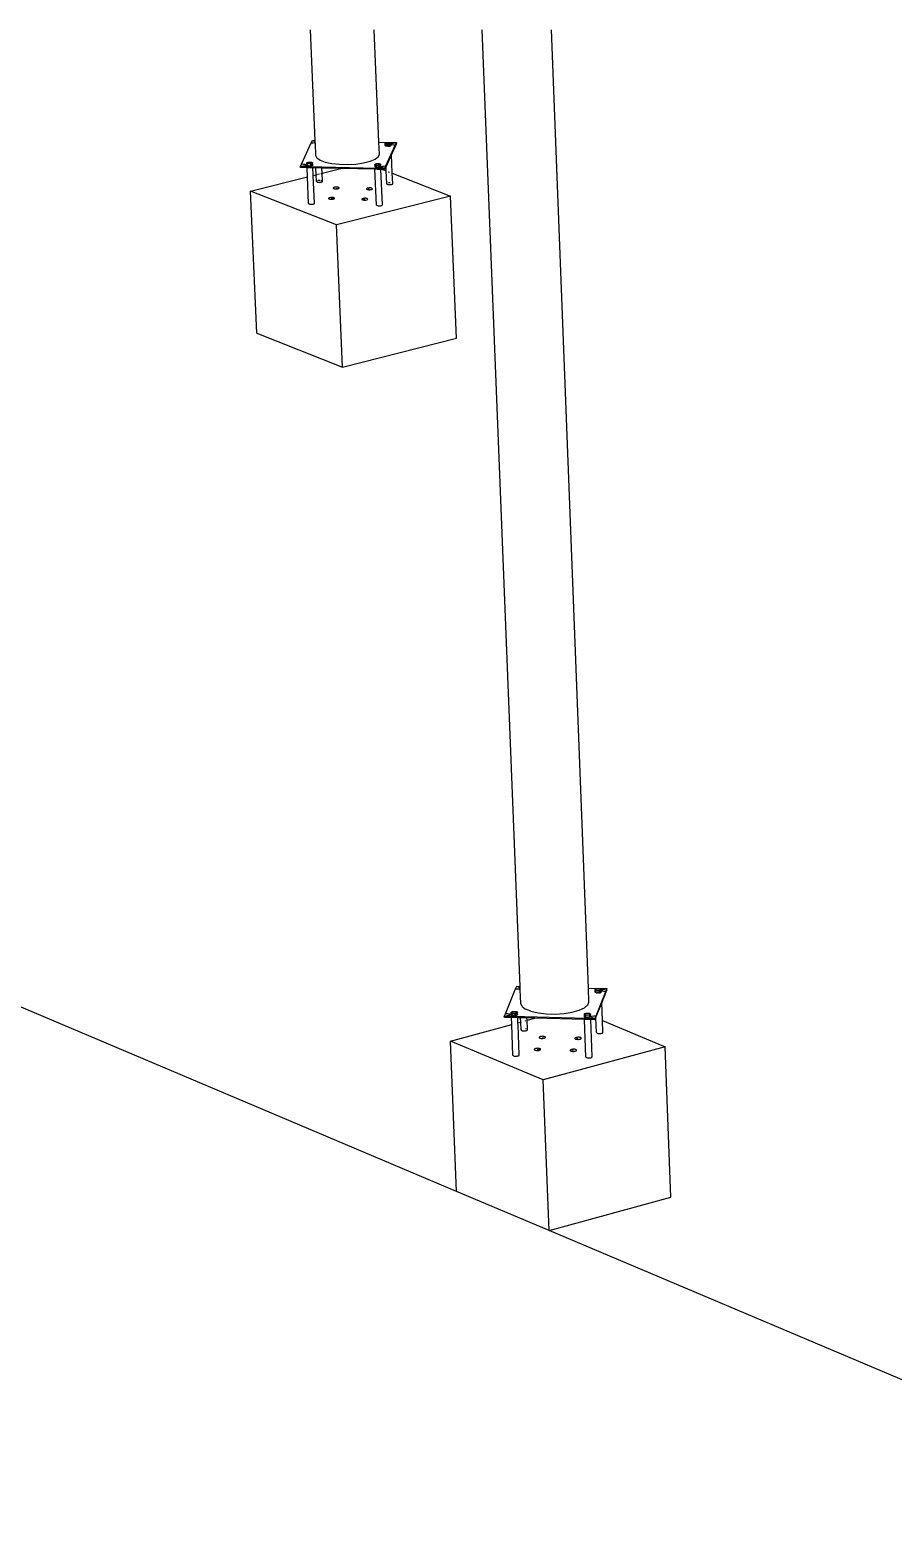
# Model space of a CAD drawing. Header units: inches. Extents: x -1925 to 2772, y -1726 to 1726.
# Drawn here: x -468.1 to -313, y 1457.6 to 1726 of the extents above; entities that cross this region are included whole.
import ezdxf

# ---------------------------------------------------------------- set-up
doc = ezdxf.new("R2010")
doc.units = ezdxf.units.IN
doc.header["$MEASUREMENT"] = 0

msp = doc.modelspace()

# ---------------------------------------------------------------- linework, layer by layer
for p, q in [((-416.82, 1706.12), (-417.67, 1726.03)), ((-405.37, 1705.85), (-406.22, 1726.03)), ((-380, 1554.09), (-386.85, 1726.03)), ((-367.71, 1553.76), (-374.35, 1726.03)), ((-419.3, 1701.87), (-417.53, 1705.72)), ((-417.53, 1705.72), (-417.34, 1706.14)), ((-417.53, 1705.72), (-417.17, 1705.73)), ((-417.34, 1706.14), (-416.82, 1706.12)), ((-417.34, 1706.14), (-416.85, 1705.95)), ((-417.17, 1705.73), (-416.87, 1705.76)), ((-416.85, 1705.74), (-416.89, 1705.7)), ((-416.87, 1705.71), (-416.89, 1705.69)), ((-416.89, 1705.69), (-416.89, 1705.65)), ((-416.89, 1705.65), (-416.85, 1705.61)), ((-416.88, 1706.05), (-416.85, 1706.09)), ((-416.88, 1706.01), (-416.88, 1706.05)), ((-416.85, 1705.97), (-416.88, 1706.01)), ((-416.87, 1705.76), (-416.88, 1706.01)), ((-416.87, 1705.76), (-416.84, 1705.76)), ((-416.87, 1705.71), (-416.87, 1705.76)), ((-416.87, 1705.7), (-416.84, 1705.73)), ((-416.85, 1705.73), (-416.87, 1705.71)), ((-416.87, 1705.65), (-416.87, 1705.71)), ((-416.87, 1705.65), (-416.87, 1705.7)), ((-416.83, 1705.61), (-416.87, 1705.65)), ((-416.85, 1706.09), (-416.82, 1706.11)), ((-416.81, 1705.95), (-416.85, 1705.97)), ((-416.84, 1705.74), (-416.85, 1705.73)), ((-416.84, 1705.74), (-416.85, 1705.74)), ((-416.85, 1705.61), (-416.79, 1705.57)), ((-416.83, 1705.61), (-416.79, 1705.59)), ((-416.82, 1706.11), (-416.82, 1706.12)), ((-416.81, 1705.95), (-416.82, 1706.11)), ((-416.79, 1705.59), (-416.81, 1705.95)), ((-416.79, 1705.57), (-416.79, 1705.59)), ((-416.7, 1703.47), (-416.79, 1705.57)), ((-405.37, 1705.85), (-403.58, 1705.8)), ((-405.28, 1703.69), (-405.37, 1705.85)), ((-404.25, 1705.63), (-404.21, 1705.68)), ((-404.25, 1705.59), (-404.25, 1705.63)), ((-404.21, 1705.55), (-404.25, 1705.59)), ((-404.23, 1705.3), (-404.25, 1705.59)), ((-404.23, 1705.3), (-404.25, 1705.28)), ((-404.21, 1705.32), (-404.23, 1705.3)), ((-404.23, 1705.28), (-404.2, 1705.31)), ((-404.23, 1705.24), (-404.23, 1705.3)), ((-404.23, 1705.24), (-404.23, 1705.28)), ((-404.2, 1705.2), (-404.23, 1705.24)), ((-404.21, 1705.68), (-404.14, 1705.71)), ((-404.15, 1705.52), (-404.21, 1705.55)), ((-404.2, 1705.33), (-404.21, 1705.32)), ((-404.2, 1705.2), (-404.13, 1705.16)), ((-402.43, 1705.36), (-404.17, 1701.5)), ((-404.05, 1705.49), (-404.15, 1705.52)), ((-404.14, 1705.71), (-404.05, 1705.74)), ((-404.04, 1705.39), (-404.14, 1705.36)), ((-404.14, 1705.35), (-404.13, 1705.36)), ((-404.13, 1705.36), (-404.03, 1705.39)), ((-404.04, 1705.14), (-404.13, 1705.16)), ((-404.05, 1705.74), (-403.93, 1705.77)), ((-403.94, 1705.47), (-404.05, 1705.49)), ((-403.92, 1705.41), (-404.04, 1705.39)), ((-403.92, 1705.12), (-404.04, 1705.14)), ((-404.03, 1705.39), (-403.91, 1705.41)), ((-403.81, 1705.46), (-403.94, 1705.47)), ((-403.93, 1705.77), (-403.8, 1705.78)), ((-403.79, 1705.43), (-403.92, 1705.41)), ((-403.79, 1705.11), (-403.92, 1705.12)), ((-403.91, 1705.41), (-403.78, 1705.42)), ((-403.67, 1705.47), (-403.81, 1705.46)), ((-403.8, 1705.78), (-403.66, 1705.78)), ((-403.65, 1705.43), (-403.79, 1705.43)), ((-403.66, 1705.11), (-403.79, 1705.11)), ((-403.79, 1705.1), (-403.66, 1705.1)), ((-403.78, 1705.42), (-403.65, 1705.42)), ((-403.42, 1705.34), (-403.72, 1705.27)), ((-403.54, 1705.48), (-403.67, 1705.47)), ((-403.66, 1705.78), (-403.58, 1705.77)), ((-403.66, 1705.1), (-403.52, 1705.12)), ((-403.53, 1705.12), (-403.66, 1705.11)), ((-403.65, 1705.43), (-403.42, 1705.49)), ((-403.51, 1705.42), (-403.65, 1705.43)), ((-403.65, 1705.42), (-403.52, 1705.42)), ((-403.58, 1705.8), (-403.58, 1705.77)), ((-403.58, 1705.8), (-402.24, 1705.77)), ((-403.58, 1705.77), (-403.53, 1705.77)), ((-403.42, 1705.5), (-403.54, 1705.48)), ((-403.53, 1705.77), (-403.42, 1705.75)), ((-403.41, 1705.15), (-403.53, 1705.12)), ((-403.52, 1705.42), (-403.42, 1705.4)), ((-403.52, 1705.12), (-403.4, 1705.14)), ((-403.42, 1705.41), (-403.51, 1705.42)), ((-403.42, 1705.75), (-403.32, 1705.73)), ((-403.33, 1705.53), (-403.42, 1705.5)), ((-403.41, 1705.15), (-403.31, 1705.18)), ((-403.4, 1705.14), (-403.3, 1705.17)), ((-403.33, 1705.51), (-402.26, 1705.78)), ((-403.26, 1705.57), (-403.33, 1705.53)), ((-403.33, 1705.51), (-403.32, 1705.5)), ((-403.32, 1705.73), (-403.26, 1705.69)), ((-403.32, 1705.5), (-403.22, 1705.47)), ((-403.29, 1705.37), (-403.32, 1705.38)), ((-403.32, 1705.37), (-403.31, 1705.37)), ((-403.31, 1705.37), (-403.32, 1705.37)), ((-403.31, 1705.37), (-403.24, 1705.33)), ((-403.29, 1705.37), (-403.31, 1705.37)), ((-403.25, 1705.21), (-403.31, 1705.18)), ((-403.3, 1705.17), (-403.23, 1705.21)), ((-403.23, 1705.34), (-403.29, 1705.37)), ((-403.26, 1705.69), (-403.22, 1705.65)), ((-403.22, 1705.61), (-403.26, 1705.57)), ((-403.21, 1705.25), (-403.25, 1705.21)), ((-403.24, 1705.33), (-403.21, 1705.3)), ((-403.21, 1705.32), (-403.23, 1705.34)), ((-403.23, 1705.21), (-403.19, 1705.25)), ((-403.22, 1705.65), (-403.22, 1705.61)), ((-403.22, 1705.47), (-403.22, 1705.65)), ((-403.22, 1705.47), (-403.07, 1705.43)), ((-403.21, 1705.32), (-403.22, 1705.47)), ((-403.19, 1705.3), (-403.21, 1705.32)), ((-403.21, 1705.3), (-403.21, 1705.32)), ((-403.21, 1705.3), (-403.21, 1705.25)), ((-403.19, 1705.25), (-403.19, 1705.3)), ((-402.42, 1705.18), (-403.12, 1703.64)), ((-403.07, 1705.43), (-402.77, 1705.38)), ((-402.77, 1705.38), (-402.43, 1705.36)), ((-402.32, 1705.6), (-402.43, 1705.36)), ((-402.42, 1705.18), (-402.43, 1705.36)), ((-402.24, 1705.6), (-402.42, 1705.18)), ((-402.24, 1705.77), (-402.32, 1705.6)), ((-402.32, 1705.6), (-402.24, 1705.6)), ((-402.24, 1705.6), (-402.24, 1705.77)), ((-419.49, 1701.45), (-419.3, 1701.87)), ((-418.96, 1701.85), (-419.3, 1701.87)), ((-418.66, 1701.8), (-418.96, 1701.85)), ((-418.41, 1701.72), (-418.66, 1701.8)), ((-418.31, 1702.12), (-418.28, 1702.16)), ((-418.31, 1702.08), (-418.31, 1702.12)), ((-418.28, 1702.04), (-418.31, 1702.08)), ((-418.3, 1701.78), (-418.31, 1702.08)), ((-418.28, 1701.81), (-418.31, 1701.76)), ((-418.28, 1701.8), (-418.3, 1701.78)), ((-418.3, 1701.76), (-418.27, 1701.79)), ((-418.28, 1702.16), (-418.21, 1702.2)), ((-418.21, 1702.01), (-418.28, 1702.04)), ((-418.27, 1701.81), (-418.28, 1701.8)), ((-418.27, 1701.81), (-418.28, 1701.81)), ((-418.21, 1702.2), (-418.11, 1702.23)), ((-418.12, 1701.98), (-418.21, 1702.01)), ((-418, 1701.96), (-418.12, 1701.98)), ((-418.11, 1702.23), (-417.99, 1702.25)), ((-417.87, 1701.95), (-418, 1701.96)), ((-417.99, 1702.25), (-417.86, 1702.26)), ((-417.74, 1701.95), (-417.87, 1701.95)), ((-417.86, 1702.26), (-417.73, 1702.27)), ((-417.61, 1701.97), (-417.74, 1701.95)), ((-417.71, 1701.92), (-417.74, 1701.92)), ((-417.74, 1701.86), (-417.71, 1701.91)), ((-417.71, 1701.91), (-417.74, 1701.91)), ((-417.73, 1702.27), (-417.6, 1702.26)), ((-417.48, 1701.83), (-417.73, 1701.77)), ((-417.58, 1701.91), (-417.71, 1701.92)), ((-417.71, 1701.91), (-417.58, 1701.9)), ((-417.49, 1701.99), (-417.61, 1701.97)), ((-417.6, 1702.26), (-417.48, 1702.24)), ((-417.49, 1701.89), (-417.58, 1701.91)), ((-417.58, 1701.9), (-417.49, 1701.89)), ((-417.39, 1702.02), (-417.49, 1701.99)), ((-417.48, 1702.24), (-417.39, 1702.21)), ((-417.39, 1702.21), (-417.32, 1702.18)), ((-417.33, 1702.06), (-417.39, 1702.02)), ((-417.36, 1701.86), (-417.39, 1701.87)), ((-417.39, 1701.86), (-417.37, 1701.86)), ((-417.37, 1701.86), (-417.39, 1701.85)), ((-417.37, 1701.86), (-417.31, 1701.82)), ((-417.37, 1701.86), (-417.37, 1701.86)), ((-417.36, 1701.86), (-417.37, 1701.86)), ((-417.29, 1701.82), (-417.36, 1701.86)), ((-417.29, 1702.1), (-417.33, 1702.06)), ((-417.32, 1702.18), (-417.29, 1702.14)), ((-417.31, 1701.82), (-417.27, 1701.78)), ((-417.27, 1701.78), (-417.29, 1702.14)), ((-417.29, 1702.14), (-417.29, 1702.1)), ((-417.26, 1701.78), (-417.29, 1701.82)), ((-416.51, 1703.02), (-416.7, 1703.47)), ((-416.51, 1703.02), (-415.93, 1702.6)), ((-415.93, 1702.6), (-415.02, 1702.26)), ((-415.02, 1702.26), (-413.84, 1702)), ((-413.84, 1702), (-412.46, 1701.86)), ((-412.46, 1701.86), (-410.98, 1701.82)), ((-410.98, 1701.82), (-409.5, 1701.91)), ((-409.5, 1701.91), (-408.12, 1702.12)), ((-408.12, 1702.12), (-406.94, 1702.42)), ((-406.94, 1702.42), (-406.04, 1702.8)), ((-406.1, 1701.84), (-406.06, 1701.89)), ((-406.1, 1701.8), (-406.1, 1701.84)), ((-406.07, 1701.76), (-406.1, 1701.8)), ((-406.08, 1701.45), (-406.1, 1701.8)), ((-406.06, 1701.89), (-405.99, 1701.92)), ((-406.04, 1702.8), (-405.47, 1703.24)), ((-405.99, 1701.92), (-405.9, 1701.95)), ((-405.9, 1701.95), (-405.78, 1701.98)), ((-405.78, 1701.98), (-405.65, 1701.99)), ((-405.65, 1701.99), (-405.52, 1701.99)), ((-405.52, 1701.99), (-405.39, 1701.98)), ((-405.47, 1703.24), (-405.28, 1703.69)), ((-405.39, 1701.98), (-405.27, 1701.96)), ((-405.27, 1701.96), (-405.18, 1701.94)), ((-405.18, 1701.94), (-405.11, 1701.9)), ((-405.11, 1701.9), (-405.07, 1701.86)), ((-405.08, 1701.82), (-405.11, 1701.78)), ((-405.07, 1701.86), (-405.08, 1701.82)), ((-405.06, 1701.52), (-405.07, 1701.86)), ((-403.12, 1703.64), (-404.09, 1701.49)), ((-402.98, 1700.24), (-403.12, 1703.64)), ((-428.45, 1697.04), (-418.23, 1699.6)), ((-419.49, 1701.45), (-418.42, 1701.72)), ((-418.15, 1701.42), (-419.49, 1701.45)), ((-419.48, 1701.28), (-419.49, 1701.45)), ((-418.3, 1701.25), (-419.48, 1701.28)), ((-418.24, 1701.63), (-418.41, 1701.72)), ((-418.3, 1701.78), (-418.32, 1701.76)), ((-418.32, 1701.76), (-418.32, 1701.72)), ((-418.32, 1701.72), (-418.28, 1701.68)), ((-418.3, 1701.72), (-418.3, 1701.78)), ((-418.3, 1701.72), (-418.3, 1701.76)), ((-418.26, 1701.68), (-418.3, 1701.72)), ((-418.15, 1701.25), (-418.3, 1701.25)), ((-418.23, 1699.6), (-418.3, 1701.25)), ((-418.28, 1701.68), (-418.22, 1701.64)), ((-418.26, 1701.68), (-418.2, 1701.65)), ((-418.15, 1701.53), (-418.24, 1701.63)), ((-418.02, 1694.81), (-418.23, 1699.6)), ((-418.22, 1701.64), (-418.12, 1701.61)), ((-418.2, 1701.65), (-418.1, 1701.62)), ((-418.15, 1701.42), (-418.15, 1701.53)), ((-418.15, 1701.25), (-418.15, 1701.42)), ((-405.7, 1701.12), (-418.15, 1701.42)), ((-417.24, 1701.23), (-418.15, 1701.25)), ((-418.12, 1701.61), (-418, 1701.59)), ((-418.1, 1701.62), (-417.99, 1701.6)), ((-418, 1701.59), (-417.86, 1701.58)), ((-417.99, 1701.6), (-417.86, 1701.59)), ((-417.86, 1701.59), (-417.72, 1701.6)), ((-417.86, 1701.59), (-417.72, 1701.59)), ((-417.86, 1701.58), (-417.72, 1701.58)), ((-417.48, 1701.74), (-417.73, 1701.74)), ((-417.59, 1701.61), (-417.72, 1701.6)), ((-417.72, 1701.58), (-417.59, 1701.6)), ((-417.72, 1701.59), (-417.59, 1701.6)), ((-417.48, 1701.63), (-417.59, 1701.61)), ((-417.59, 1701.6), (-417.46, 1701.63)), ((-417.59, 1701.6), (-417.47, 1701.62)), ((-417.48, 1701.63), (-417.38, 1701.66)), ((-417.47, 1701.62), (-417.37, 1701.65)), ((-417.46, 1701.63), (-417.37, 1701.66)), ((-417.28, 1701.73), (-417.38, 1701.74)), ((-417.31, 1701.7), (-417.38, 1701.66)), ((-417.37, 1701.66), (-417.29, 1701.7)), ((-417.37, 1701.65), (-417.3, 1701.69)), ((-417.28, 1701.73), (-417.31, 1701.7)), ((-417.3, 1701.69), (-417.26, 1701.73)), ((-417.29, 1701.7), (-417.26, 1701.73)), ((-417.27, 1701.74), (-417.28, 1701.73)), ((-417.28, 1701.73), (-417.26, 1701.73)), ((-417.27, 1701.78), (-417.27, 1701.74)), ((-417.26, 1701.74), (-417.26, 1701.78)), ((-417.26, 1701.73), (-417.26, 1701.74)), ((-417.26, 1701.74), (-417.26, 1701.74)), ((-417.18, 1700), (-417.24, 1701.23)), ((-416.7, 1701.21), (-417.24, 1701.23)), ((-417.18, 1700), (-417.18, 1700)), ((-417.18, 1699.96), (-417.18, 1700)), ((-417.18, 1699.86), (-417.18, 1700)), ((-417.18, 1699.96), (-417.18, 1700)), ((-417.18, 1699.86), (-416.65, 1699.99)), ((-417.18, 1699.86), (-417.18, 1699.86)), ((-416.96, 1694.87), (-417.18, 1699.86)), ((-416.65, 1699.99), (-416.7, 1701.21)), ((-415.64, 1701.19), (-416.7, 1701.21)), ((-416.59, 1698.75), (-416.65, 1699.99)), ((-416.61, 1700), (-416.45, 1700.04)), ((-416.33, 1700.07), (-416.06, 1700.14)), ((-415.81, 1700.2), (-415.71, 1700.23)), ((-415.6, 1700.26), (-415.64, 1701.19)), ((-412.21, 1701.1), (-415.64, 1701.19)), ((-415.6, 1700.26), (-412.21, 1701.1)), ((-415.6, 1700.26), (-415.6, 1700.26)), ((-415.53, 1698.81), (-415.6, 1700.26)), ((-406.09, 1700.96), (-412.21, 1701.1)), ((-406.11, 1701.49), (-406.11, 1701.45)), ((-406.11, 1701.45), (-406.07, 1701.41)), ((-406.06, 1701.53), (-406.1, 1701.49)), ((-405.82, 1694.54), (-406.09, 1700.96)), ((-405.69, 1700.95), (-406.09, 1700.96)), ((-406.08, 1701.49), (-406.05, 1701.53)), ((-406.08, 1701.45), (-406.08, 1701.49)), ((-406.05, 1701.41), (-406.08, 1701.45)), ((-406, 1701.73), (-406.07, 1701.76)), ((-406.07, 1701.41), (-406.01, 1701.37)), ((-405.99, 1701.57), (-406.06, 1701.53)), ((-406.05, 1701.53), (-405.98, 1701.57)), ((-405.98, 1701.37), (-406.05, 1701.41)), ((-406.01, 1701.37), (-405.91, 1701.34)), ((-405.91, 1701.7), (-406, 1701.73)), ((-405.89, 1701.6), (-405.99, 1701.57)), ((-405.98, 1701.57), (-405.88, 1701.6)), ((-405.89, 1701.34), (-405.98, 1701.37)), ((-405.79, 1701.68), (-405.91, 1701.7)), ((-405.91, 1701.34), (-405.79, 1701.33)), ((-405.77, 1701.62), (-405.89, 1701.6)), ((-405.77, 1701.33), (-405.89, 1701.34)), ((-405.88, 1701.6), (-405.77, 1701.62)), ((-405.66, 1701.67), (-405.79, 1701.68)), ((-405.79, 1701.33), (-405.65, 1701.32)), ((-405.66, 1701.64), (-405.77, 1701.62)), ((-405.76, 1701.62), (-405.77, 1701.62)), ((-405.77, 1701.62), (-405.77, 1701.62)), ((-405.64, 1701.32), (-405.77, 1701.33)), ((-405.66, 1701.63), (-405.76, 1701.62)), ((-405.6, 1701.22), (-405.7, 1701.12)), ((-405.69, 1700.95), (-405.7, 1701.12)), ((-404.36, 1701.09), (-405.7, 1701.12)), ((-405.02, 1700.93), (-405.69, 1700.95)), ((-405.52, 1701.68), (-405.66, 1701.67)), ((-405.65, 1701.32), (-405.64, 1701.32)), ((-405.65, 1701.31), (-405.51, 1701.31)), ((-405.64, 1701.32), (-405.51, 1701.32)), ((-405.42, 1701.32), (-405.6, 1701.22)), ((-405.39, 1701.69), (-405.52, 1701.68)), ((-405.5, 1701.64), (-405.52, 1701.64)), ((-405.5, 1701.63), (-405.52, 1701.63)), ((-405.16, 1701.58), (-405.52, 1701.49)), ((-405.07, 1701.46), (-405.52, 1701.47)), ((-405.51, 1701.32), (-405.39, 1701.33)), ((-405.51, 1701.31), (-405.37, 1701.33)), ((-405.37, 1701.64), (-405.5, 1701.64)), ((-405.36, 1701.63), (-405.5, 1701.64)), ((-405.37, 1701.63), (-405.5, 1701.63)), ((-405.39, 1701.33), (-405.42, 1701.32)), ((-405.28, 1701.71), (-405.39, 1701.69)), ((-405.17, 1701.4), (-405.39, 1701.33)), ((-405.39, 1701.33), (-405.38, 1701.33)), ((-405.26, 1701.36), (-405.38, 1701.33)), ((-405.25, 1701.62), (-405.37, 1701.64)), ((-405.37, 1701.63), (-405.25, 1701.61)), ((-405.37, 1701.33), (-405.25, 1701.35)), ((-405.24, 1701.61), (-405.36, 1701.63)), ((-405.18, 1701.74), (-405.28, 1701.71)), ((-405.17, 1701.39), (-405.26, 1701.36)), ((-405.15, 1701.59), (-405.25, 1701.62)), ((-405.25, 1701.61), (-405.16, 1701.58)), ((-405.25, 1701.35), (-405.15, 1701.38)), ((-405.15, 1701.58), (-405.24, 1701.61)), ((-405.11, 1701.78), (-405.18, 1701.74)), ((-405.12, 1701.41), (-405.17, 1701.4)), ((-405.17, 1701.39), (-405.12, 1701.41)), ((-405.15, 1701.39), (-405.17, 1701.4)), ((-405.17, 1701.39), (-405.16, 1701.39)), ((-405.16, 1701.58), (-405.09, 1701.54)), ((-405.16, 1701.58), (-405.16, 1701.58)), ((-405.15, 1701.58), (-405.16, 1701.58)), ((-405.16, 1701.39), (-405.11, 1701.41)), ((-405.08, 1701.55), (-405.15, 1701.59)), ((-405.08, 1701.55), (-405.15, 1701.58)), ((-405.15, 1701.39), (-405.15, 1701.39)), ((-405.14, 1701.39), (-405.15, 1701.39)), ((-405.15, 1701.38), (-405.14, 1701.39)), ((-405.14, 1701.39), (-405.08, 1701.42)), ((-404.36, 1701.09), (-405.14, 1701.39)), ((-405.1, 1701.42), (-405.12, 1701.41)), ((-405.11, 1701.41), (-405.12, 1701.41)), ((-404.87, 1701.46), (-405.11, 1701.41)), ((-405.11, 1701.41), (-405.09, 1701.43)), ((-405.07, 1701.46), (-405.1, 1701.42)), ((-405.09, 1701.54), (-405.06, 1701.5)), ((-405.09, 1701.43), (-405.05, 1701.47)), ((-405.08, 1701.55), (-405.06, 1701.52)), ((-405.08, 1701.55), (-405.08, 1701.55)), ((-405.04, 1701.51), (-405.08, 1701.55)), ((-405.08, 1701.42), (-405.05, 1701.46)), ((-405.06, 1701.46), (-405.07, 1701.46)), ((-405.05, 1701.51), (-405.06, 1701.52)), ((-405.06, 1701.5), (-405.06, 1701.52)), ((-405.06, 1701.5), (-405.06, 1701.46)), ((-405.05, 1701.47), (-405.05, 1701.51)), ((-405.05, 1701.46), (-405.04, 1701.46)), ((-405.05, 1701.46), (-405.05, 1701.46)), ((-405.04, 1701.46), (-405.04, 1701.51)), ((-404.76, 1694.6), (-405.02, 1700.93)), ((-404.74, 1700.92), (-405.02, 1700.93)), ((-404.53, 1701.49), (-404.87, 1701.46)), ((-404.74, 1700.92), (-404.06, 1700.66)), ((-404.35, 1700.91), (-404.74, 1700.92)), ((-404.17, 1701.5), (-404.53, 1701.49)), ((-404.17, 1701.5), (-404.36, 1701.09)), ((-404.35, 1700.91), (-404.36, 1701.09)), ((-404.17, 1701.33), (-404.35, 1700.91)), ((-404.17, 1701.33), (-404.17, 1701.5)), ((-404.09, 1701.49), (-404.17, 1701.33)), ((-404.06, 1700.66), (-404.09, 1701.49)), ((-403.96, 1698.34), (-404.06, 1700.66)), ((-403.74, 1700.53), (-403.46, 1700.42)), ((-403.1, 1700.28), (-403.02, 1700.25)), ((-402.98, 1700.24), (-402.98, 1700.24)), ((-402.98, 1700.24), (-392.5, 1696.16)), ((-402.9, 1698.4), (-402.98, 1700.24)), ((-427.32, 1671.48), (-428.45, 1697.04)), ((-413.02, 1690.99), (-428.45, 1697.04)), ((-416.56, 1698.71), (-416.59, 1698.75)), ((-416.55, 1698.83), (-416.56, 1698.82)), ((-416.56, 1698.71), (-416.49, 1698.67)), ((-416.48, 1698.87), (-416.55, 1698.83)), ((-416.49, 1698.67), (-416.39, 1698.64)), ((-416.4, 1698.9), (-416.48, 1698.87)), ((-416.39, 1698.64), (-416.27, 1698.62)), ((-416.26, 1698.93), (-416.29, 1698.92)), ((-416.27, 1698.62), (-416.14, 1698.61)), ((-416.13, 1698.94), (-416.26, 1698.93)), ((-416.14, 1698.61), (-416, 1698.62)), ((-416.01, 1698.94), (-416.13, 1698.94)), ((-416, 1698.62), (-415.86, 1698.63)), ((-415.86, 1698.63), (-415.74, 1698.65)), ((-415.73, 1698.91), (-415.75, 1698.92)), ((-415.74, 1698.65), (-415.64, 1698.68)), ((-415.65, 1698.89), (-415.73, 1698.91)), ((-415.64, 1698.68), (-415.57, 1698.72)), ((-415.57, 1698.72), (-415.54, 1698.76)), ((-415.54, 1698.76), (-415.53, 1698.81)), ((-415.53, 1698.81), (-415.54, 1698.81)), ((-413.54, 1697.66), (-413.58, 1697.61)), ((-413.58, 1697.61), (-413.58, 1697.57)), ((-413.58, 1697.57), (-413.55, 1697.53)), ((-413.55, 1697.53), (-413.48, 1697.49)), ((-413.47, 1697.69), (-413.54, 1697.66)), ((-413.48, 1697.49), (-413.38, 1697.47)), ((-413.37, 1697.73), (-413.47, 1697.69)), ((-413.38, 1697.47), (-413.26, 1697.45)), ((-413.25, 1697.75), (-413.37, 1697.73)), ((-413.26, 1697.45), (-413.13, 1697.44)), ((-413.12, 1697.76), (-413.25, 1697.75)), ((-413.13, 1697.44), (-412.99, 1697.44)), ((-412.98, 1697.77), (-413.12, 1697.76)), ((-413.05, 1697.6), (-412.73, 1697.48)), ((-412.99, 1697.44), (-412.85, 1697.45)), ((-412.84, 1697.76), (-412.98, 1697.77)), ((-412.85, 1697.45), (-412.73, 1697.48)), ((-412.72, 1697.74), (-412.84, 1697.76)), ((-412.73, 1697.48), (-412.63, 1697.51)), ((-412.62, 1697.71), (-412.72, 1697.74)), ((-412.63, 1697.51), (-412.56, 1697.55)), ((-412.56, 1697.67), (-412.62, 1697.71)), ((-412.52, 1697.63), (-412.56, 1697.67)), ((-412.56, 1697.55), (-412.52, 1697.59)), ((-412.52, 1697.59), (-412.52, 1697.63)), ((-407.55, 1697.51), (-407.59, 1697.47)), ((-407.59, 1697.47), (-407.59, 1697.42)), ((-407.59, 1697.42), (-407.56, 1697.38)), ((-407.56, 1697.38), (-407.49, 1697.35)), ((-407.48, 1697.55), (-407.55, 1697.51)), ((-407.49, 1697.35), (-407.06, 1697.45)), ((-407.49, 1697.35), (-407.39, 1697.32)), ((-407.38, 1697.58), (-407.48, 1697.55)), ((-407.39, 1697.32), (-407.27, 1697.3)), ((-407.26, 1697.6), (-407.38, 1697.58)), ((-407.27, 1697.3), (-407.14, 1697.29)), ((-407.13, 1697.62), (-407.26, 1697.6)), ((-407.14, 1697.29), (-407, 1697.29)), ((-406.99, 1697.62), (-407.13, 1697.62)), ((-407, 1697.29), (-406.86, 1697.31)), ((-406.85, 1697.61), (-406.99, 1697.62)), ((-406.86, 1697.31), (-406.74, 1697.33)), ((-406.73, 1697.59), (-406.85, 1697.61)), ((-406.74, 1697.33), (-406.64, 1697.36)), ((-406.64, 1697.56), (-406.73, 1697.59)), ((-406.57, 1697.53), (-406.64, 1697.56)), ((-406.64, 1697.36), (-406.57, 1697.4)), ((-406.53, 1697.48), (-406.57, 1697.53)), ((-406.57, 1697.4), (-406.53, 1697.44)), ((-406.53, 1697.44), (-406.53, 1697.48)), ((-403.93, 1698.29), (-403.96, 1698.34)), ((-403.93, 1698.29), (-403.86, 1698.26)), ((-403.86, 1698.26), (-403.76, 1698.23)), ((-403.76, 1698.23), (-403.64, 1698.21)), ((-403.63, 1698.51), (-403.65, 1698.51)), ((-403.64, 1698.21), (-403.51, 1698.2)), ((-403.5, 1698.53), (-403.63, 1698.51)), ((-403.51, 1698.2), (-403.37, 1698.2)), ((-403.38, 1698.53), (-403.5, 1698.53)), ((-403.37, 1698.2), (-403.23, 1698.22)), ((-403.23, 1698.22), (-403.11, 1698.24)), ((-403.11, 1698.24), (-403.01, 1698.27)), ((-403.01, 1698.47), (-403.02, 1698.48)), ((-402.95, 1698.44), (-403.01, 1698.47)), ((-403.01, 1698.27), (-402.94, 1698.31)), ((-402.94, 1698.31), (-402.9, 1698.35)), ((-402.9, 1698.4), (-402.91, 1698.4)), ((-402.9, 1698.35), (-402.9, 1698.4)), ((-417.99, 1694.77), (-418.02, 1694.81)), ((-417.99, 1694.77), (-417.92, 1694.73)), ((-417.92, 1694.73), (-417.82, 1694.7)), ((-417.82, 1694.7), (-417.7, 1694.68)), ((-417.7, 1694.68), (-417.57, 1694.67)), ((-417.57, 1694.67), (-417.43, 1694.67)), ((-417.43, 1694.67), (-417.29, 1694.69)), ((-417.29, 1694.69), (-417.17, 1694.71)), ((-417.17, 1694.71), (-417.07, 1694.74)), ((-417.07, 1694.74), (-417, 1694.78)), ((-417, 1694.78), (-416.96, 1694.82)), ((-416.96, 1694.87), (-416.96, 1694.87)), ((-416.96, 1694.82), (-416.96, 1694.87)), ((-414.39, 1695.79), (-414.43, 1695.75)), ((-414.43, 1695.75), (-414.43, 1695.71)), ((-414.43, 1695.71), (-414.39, 1695.67)), ((-414.32, 1695.83), (-414.39, 1695.79)), ((-414.39, 1695.67), (-414.33, 1695.63)), ((-414.33, 1695.63), (-414.23, 1695.6)), ((-414.22, 1695.86), (-414.32, 1695.83)), ((-414.23, 1695.6), (-414.11, 1695.58)), ((-414.1, 1695.89), (-414.22, 1695.86)), ((-414.11, 1695.58), (-413.97, 1695.57)), ((-413.96, 1695.9), (-414.1, 1695.89)), ((-413.97, 1695.57), (-413.84, 1695.58)), ((-413.82, 1695.9), (-413.96, 1695.9)), ((-413.9, 1695.74), (-413.47, 1695.85)), ((-413.84, 1695.58), (-413.7, 1695.59)), ((-413.69, 1695.89), (-413.82, 1695.9)), ((-413.7, 1695.59), (-413.58, 1695.61)), ((-413.57, 1695.87), (-413.69, 1695.89)), ((-413.58, 1695.61), (-413.48, 1695.64)), ((-413.47, 1695.85), (-413.57, 1695.87)), ((-413.48, 1695.64), (-413.41, 1695.68)), ((-413.4, 1695.81), (-413.47, 1695.85)), ((-413.41, 1695.68), (-413.37, 1695.72)), ((-413.37, 1695.77), (-413.4, 1695.81)), ((-413.37, 1695.72), (-413.37, 1695.77)), ((-392.5, 1696.16), (-413.02, 1690.99)), ((-408.4, 1695.65), (-408.43, 1695.6)), ((-408.43, 1695.6), (-408.43, 1695.56)), ((-408.43, 1695.56), (-408.4, 1695.52)), ((-408.33, 1695.68), (-408.4, 1695.65)), ((-408.4, 1695.52), (-408.33, 1695.48)), ((-408.23, 1695.72), (-408.33, 1695.68)), ((-408.33, 1695.48), (-408.23, 1695.46)), ((-408.1, 1695.74), (-408.23, 1695.72)), ((-408.23, 1695.72), (-407.9, 1695.59)), ((-408.23, 1695.46), (-408.11, 1695.44)), ((-408.11, 1695.44), (-407.98, 1695.43)), ((-407.97, 1695.75), (-408.1, 1695.74)), ((-407.98, 1695.43), (-407.84, 1695.43)), ((-407.83, 1695.76), (-407.97, 1695.75)), ((-407.84, 1695.43), (-407.7, 1695.44)), ((-407.7, 1695.75), (-407.83, 1695.76)), ((-407.58, 1695.73), (-407.7, 1695.75)), ((-407.7, 1695.44), (-407.58, 1695.47)), ((-407.48, 1695.7), (-407.58, 1695.73)), ((-407.58, 1695.47), (-407.48, 1695.5)), ((-407.41, 1695.66), (-407.48, 1695.7)), ((-407.48, 1695.5), (-407.41, 1695.54)), ((-407.37, 1695.62), (-407.41, 1695.66)), ((-407.41, 1695.54), (-407.38, 1695.58)), ((-407.38, 1695.58), (-407.37, 1695.62)), ((-405.79, 1694.5), (-405.82, 1694.54)), ((-405.79, 1694.5), (-405.72, 1694.46)), ((-405.72, 1694.46), (-405.62, 1694.43)), ((-405.62, 1694.43), (-405.5, 1694.41)), ((-405.5, 1694.41), (-405.36, 1694.41)), ((-405.36, 1694.41), (-405.22, 1694.41)), ((-405.22, 1694.41), (-405.09, 1694.42)), ((-405.09, 1694.42), (-404.97, 1694.44)), ((-404.97, 1694.44), (-404.87, 1694.48)), ((-404.87, 1694.48), (-404.8, 1694.51)), ((-404.8, 1694.51), (-404.76, 1694.56)), ((-404.76, 1694.6), (-404.76, 1694.6)), ((-404.76, 1694.56), (-404.76, 1694.6)), ((-391.46, 1670.59), (-392.5, 1696.16)), ((-411.93, 1665.37), (-413.02, 1690.99)), ((-427.32, 1671.48), (-411.93, 1665.37)), ((-411.93, 1665.37), (-391.46, 1670.59)), ((-391.43, 1517.24), (-500.13, 1563.24)), ((-382.64, 1549.17), (-380.81, 1553.63)), ((-380.81, 1553.63), (-380.61, 1554.1)), ((-380.81, 1553.63), (-380.43, 1553.63)), ((-380.61, 1554.1), (-380, 1554.09)), ((-380.61, 1554.1), (-380.09, 1553.88)), ((-380.43, 1553.63), (-380.11, 1553.67)), ((-380.12, 1553.97), (-380.08, 1554.02)), ((-380.12, 1553.92), (-380.12, 1553.97)), ((-380.08, 1553.88), (-380.12, 1553.92)), ((-380.11, 1553.67), (-380.12, 1553.92)), ((-380.08, 1553.64), (-380.12, 1553.59)), ((-380.11, 1553.61), (-380.12, 1553.59)), ((-380.12, 1553.59), (-380.12, 1553.54)), ((-380.12, 1553.54), (-380.09, 1553.49)), ((-380.11, 1553.67), (-380.07, 1553.67)), ((-380.11, 1553.61), (-380.11, 1553.67)), ((-380.08, 1553.63), (-380.11, 1553.61)), ((-380.1, 1553.54), (-380.11, 1553.61)), ((-380.1, 1553.59), (-380.06, 1553.64)), ((-380.1, 1553.54), (-380.1, 1553.59)), ((-380.07, 1553.5), (-380.1, 1553.54)), ((-380.09, 1553.49), (-380.01, 1553.45)), ((-380.08, 1554.02), (-380.01, 1554.06)), ((-380.01, 1553.84), (-380.08, 1553.88)), ((-380.01, 1553.69), (-380.08, 1553.64)), ((-380.01, 1553.68), (-380.08, 1553.63)), ((-380.07, 1553.67), (-380, 1553.68)), ((-379.99, 1553.46), (-380.07, 1553.5)), ((-380.06, 1553.64), (-380, 1553.67)), ((-380.01, 1554.06), (-380, 1554.06)), ((-379.99, 1553.83), (-380.01, 1553.84)), ((-380, 1553.69), (-380.01, 1553.69)), ((-380, 1553.68), (-380.01, 1553.68)), ((-380.01, 1553.45), (-379.98, 1553.44)), ((-380, 1554.06), (-380, 1554.09)), ((-379.99, 1553.83), (-380, 1554.06)), ((-379.98, 1553.45), (-379.99, 1553.83)), ((-379.99, 1553.46), (-379.98, 1553.45)), ((-379.98, 1553.44), (-379.98, 1553.45)), ((-379.88, 1551.02), (-379.98, 1553.44)), ((-367.71, 1553.76), (-365.82, 1553.71)), ((-367.62, 1551.28), (-367.71, 1553.76)), ((-366.52, 1553.13), (-366.54, 1553.11)), ((-366.53, 1553.49), (-366.49, 1553.53)), ((-366.53, 1553.44), (-366.53, 1553.49)), ((-366.49, 1553.4), (-366.53, 1553.44)), ((-366.52, 1553.13), (-366.53, 1553.44)), ((-366.52, 1553.11), (-366.48, 1553.16)), ((-366.5, 1553.16), (-366.52, 1553.13)), ((-366.52, 1553.06), (-366.52, 1553.13)), ((-366.52, 1553.06), (-366.52, 1553.11)), ((-366.48, 1553.02), (-366.52, 1553.06)), ((-366.42, 1553.2), (-366.5, 1553.16)), ((-366.49, 1553.53), (-366.42, 1553.58)), ((-366.42, 1553.36), (-366.49, 1553.4)), ((-366.48, 1553.16), (-366.41, 1553.2)), ((-366.41, 1552.98), (-366.48, 1553.02)), ((-366.42, 1553.58), (-366.32, 1553.61)), ((-366.32, 1553.32), (-366.42, 1553.36)), ((-366.32, 1553.24), (-366.42, 1553.2)), ((-366.41, 1553.2), (-366.32, 1553.23)), ((-366.31, 1552.95), (-366.41, 1552.98)), ((-364.59, 1553.2), (-366.38, 1548.75)), ((-366.32, 1553.61), (-366.19, 1553.64)), ((-366.2, 1553.3), (-366.32, 1553.32)), ((-366.31, 1552.95), (-366.18, 1552.92)), ((-366.06, 1553.29), (-366.2, 1553.3)), ((-366.19, 1553.64), (-366.05, 1553.65)), ((-366.06, 1553.28), (-366.19, 1553.27)), ((-366.19, 1553.27), (-366.19, 1553.27)), ((-366.19, 1553.26), (-366.18, 1553.26)), ((-366.18, 1553.26), (-366.06, 1553.28)), ((-366.04, 1552.91), (-366.18, 1552.92)), ((-365.91, 1553.29), (-366.06, 1553.29)), ((-366.05, 1553.65), (-365.91, 1553.66)), ((-366.04, 1552.91), (-365.9, 1552.92)), ((-366.04, 1552.91), (-365.9, 1552.91)), ((-365.91, 1553.66), (-365.82, 1553.65)), ((-365.77, 1553.31), (-365.91, 1553.29)), ((-365.89, 1553.29), (-365.91, 1553.29)), ((-365.91, 1553.28), (-365.89, 1553.28)), ((-365.53, 1553.22), (-365.91, 1553.11)), ((-365.9, 1552.91), (-365.75, 1552.93)), ((-365.76, 1552.93), (-365.9, 1552.92)), ((-365.89, 1553.29), (-365.83, 1553.3)), ((-365.75, 1553.28), (-365.89, 1553.29)), ((-365.89, 1553.28), (-365.76, 1553.27)), ((-365.82, 1553.71), (-365.82, 1553.65)), ((-365.82, 1553.71), (-364.39, 1553.68)), ((-365.82, 1553.65), (-365.77, 1553.65)), ((-365.77, 1553.65), (-365.64, 1553.62)), ((-365.65, 1553.33), (-365.77, 1553.31)), ((-365.76, 1553.27), (-365.63, 1553.25)), ((-365.63, 1552.96), (-365.76, 1552.93)), ((-365.62, 1553.25), (-365.75, 1553.28)), ((-365.75, 1552.93), (-365.62, 1552.95)), ((-365.55, 1553.37), (-365.65, 1553.33)), ((-365.64, 1553.62), (-365.54, 1553.59)), ((-365.63, 1553.25), (-365.53, 1553.22)), ((-365.53, 1552.99), (-365.63, 1552.96)), ((-365.51, 1553.22), (-365.62, 1553.25)), ((-365.62, 1552.95), (-365.51, 1552.99)), ((-365.47, 1553.41), (-365.55, 1553.37)), ((-365.55, 1553.37), (-365.54, 1553.37)), ((-365.54, 1553.59), (-365.47, 1553.55)), ((-365.54, 1553.37), (-365.43, 1553.33)), ((-365.53, 1553.22), (-365.46, 1553.18)), ((-365.51, 1553.22), (-365.53, 1553.22)), ((-365.46, 1553.04), (-365.53, 1552.99)), ((-365.51, 1553.39), (-364.41, 1553.69)), ((-365.44, 1553.18), (-365.51, 1553.22)), ((-365.51, 1552.99), (-365.44, 1553.03)), ((-365.47, 1553.55), (-365.43, 1553.51)), ((-365.43, 1553.46), (-365.47, 1553.41)), ((-365.46, 1553.18), (-365.42, 1553.13)), ((-365.42, 1553.08), (-365.46, 1553.04)), ((-365.42, 1553.16), (-365.44, 1553.18)), ((-365.44, 1553.03), (-365.4, 1553.08)), ((-365.43, 1553.51), (-365.43, 1553.46)), ((-365.43, 1553.33), (-365.43, 1553.51)), ((-365.43, 1553.33), (-365.27, 1553.28)), ((-365.42, 1553.16), (-365.43, 1553.33)), ((-365.4, 1553.13), (-365.42, 1553.16)), ((-365.42, 1553.13), (-365.42, 1553.16)), ((-365.42, 1553.13), (-365.42, 1553.08)), ((-365.4, 1553.08), (-365.4, 1553.13)), ((-364.58, 1553.02), (-365.33, 1551.17)), ((-365.27, 1553.28), (-364.95, 1553.23)), ((-364.95, 1553.23), (-364.59, 1553.2)), ((-364.47, 1553.5), (-364.59, 1553.2)), ((-364.58, 1553.02), (-364.59, 1553.2)), ((-364.39, 1553.49), (-364.58, 1553.02)), ((-364.39, 1553.68), (-364.47, 1553.5)), ((-364.47, 1553.5), (-364.39, 1553.49)), ((-364.39, 1553.49), (-364.39, 1553.68)), ((-382.84, 1548.7), (-382.64, 1549.17)), ((-382.84, 1548.7), (-381.69, 1549.01)), ((-382.27, 1549.15), (-382.64, 1549.17)), ((-381.95, 1549.09), (-382.27, 1549.15)), ((-381.68, 1549.01), (-381.95, 1549.09)), ((-381.5, 1548.9), (-381.68, 1549.01)), ((-381.58, 1549.05), (-381.59, 1549)), ((-381.59, 1549), (-381.55, 1548.95)), ((-381.58, 1549.43), (-381.54, 1549.48)), ((-381.58, 1549.38), (-381.58, 1549.43)), ((-381.54, 1549.34), (-381.58, 1549.38)), ((-381.57, 1549.07), (-381.58, 1549.38)), ((-381.54, 1549.1), (-381.58, 1549.05)), ((-381.57, 1549.07), (-381.58, 1549.05)), ((-381.54, 1549.1), (-381.57, 1549.07)), ((-381.56, 1549.01), (-381.57, 1549.07)), ((-381.56, 1549.05), (-381.52, 1549.1)), ((-381.56, 1549.01), (-381.56, 1549.05)), ((-381.53, 1548.96), (-381.56, 1549.01)), ((-381.55, 1548.95), (-381.47, 1548.91)), ((-381.54, 1549.48), (-381.47, 1549.52)), ((-381.47, 1549.3), (-381.54, 1549.34)), ((-381.47, 1549.15), (-381.54, 1549.1)), ((-381.47, 1549.14), (-381.54, 1549.1)), ((-381.45, 1548.92), (-381.53, 1548.96)), ((-381.52, 1549.1), (-381.45, 1549.14)), ((-381.4, 1548.78), (-381.5, 1548.9)), ((-381.47, 1549.52), (-381.36, 1549.56)), ((-381.37, 1549.27), (-381.47, 1549.3)), ((-381.36, 1549.18), (-381.47, 1549.14)), ((-381.36, 1549.18), (-381.47, 1549.15)), ((-381.47, 1548.91), (-381.37, 1548.88)), ((-381.45, 1549.14), (-381.35, 1549.18)), ((-381.35, 1548.89), (-381.45, 1548.92)), ((-381.24, 1549.24), (-381.37, 1549.27)), ((-381.37, 1548.88), (-381.24, 1548.85)), ((-381.36, 1549.56), (-381.24, 1549.58)), ((-381.24, 1549.21), (-381.36, 1549.18)), ((-381.24, 1549.2), (-381.36, 1549.18)), ((-381.35, 1549.18), (-381.24, 1549.2)), ((-381.23, 1548.87), (-381.35, 1548.89)), ((-381.24, 1549.58), (-381.1, 1549.6)), ((-381.1, 1549.23), (-381.24, 1549.24)), ((-381.24, 1548.85), (-381.09, 1548.84)), ((-381.23, 1548.87), (-381.09, 1548.86)), ((-381.1, 1549.6), (-380.95, 1549.6)), ((-380.96, 1549.24), (-381.1, 1549.23)), ((-381.08, 1549.23), (-381.1, 1549.22)), ((-381.09, 1549.22), (-381.1, 1549.22)), ((-380.94, 1549.22), (-381.09, 1549.22)), ((-381.09, 1548.86), (-381.02, 1549.03)), ((-380.94, 1548.86), (-381.09, 1548.86)), ((-381.09, 1548.84), (-380.94, 1548.85)), ((-381.09, 1548.85), (-380.94, 1548.85)), ((-380.94, 1549.23), (-381.08, 1549.23)), ((-380.94, 1549.22), (-381.02, 1549.03)), ((-380.47, 1549.02), (-381.02, 1549.03)), ((-380.57, 1549.16), (-381.01, 1549.04)), ((-380.82, 1549.25), (-380.96, 1549.24)), ((-380.95, 1549.6), (-380.81, 1549.59)), ((-380.79, 1549.22), (-380.94, 1549.23)), ((-380.94, 1549.22), (-380.79, 1549.21)), ((-380.8, 1548.87), (-380.94, 1548.86)), ((-380.94, 1548.85), (-380.8, 1548.87)), ((-380.94, 1548.85), (-380.8, 1548.86)), ((-380.69, 1549.28), (-380.82, 1549.25)), ((-380.81, 1549.59), (-380.69, 1549.57)), ((-380.68, 1548.9), (-380.8, 1548.87)), ((-380.8, 1548.87), (-380.67, 1548.9)), ((-380.8, 1548.86), (-380.67, 1548.89)), ((-380.66, 1549.2), (-380.79, 1549.22)), ((-380.79, 1549.21), (-380.67, 1549.19)), ((-380.69, 1549.57), (-380.59, 1549.54)), ((-380.59, 1549.31), (-380.69, 1549.28)), ((-380.57, 1548.94), (-380.68, 1548.9)), ((-380.67, 1549.19), (-380.57, 1549.16)), ((-380.67, 1548.89), (-380.56, 1548.93)), ((-380.67, 1548.9), (-380.56, 1548.93)), ((-380.56, 1549.16), (-380.66, 1549.2)), ((-380.59, 1549.54), (-380.51, 1549.5)), ((-380.52, 1549.36), (-380.59, 1549.31)), ((-380.57, 1549.16), (-380.5, 1549.12)), ((-380.57, 1549.16), (-380.57, 1549.16)), ((-380.56, 1549.16), (-380.57, 1549.16)), ((-380.5, 1548.98), (-380.57, 1548.94)), ((-380.48, 1549.12), (-380.56, 1549.16)), ((-380.56, 1548.93), (-380.48, 1548.98)), ((-380.56, 1548.93), (-380.49, 1548.97)), ((-380.48, 1549.4), (-380.52, 1549.36)), ((-380.51, 1549.5), (-380.48, 1549.45)), ((-380.5, 1549.12), (-380.46, 1549.07)), ((-380.47, 1549.02), (-380.5, 1548.98)), ((-380.49, 1548.97), (-380.45, 1549.02)), ((-380.46, 1549.07), (-380.48, 1549.45)), ((-380.48, 1549.45), (-380.48, 1549.4)), ((-380.44, 1549.07), (-380.48, 1549.12)), ((-380.48, 1548.98), (-380.45, 1549.02)), ((-380.46, 1549.03), (-380.47, 1549.02)), ((-380.47, 1549.02), (-380.45, 1549.02)), ((-380.46, 1549.07), (-380.46, 1549.03)), ((-380.45, 1549.02), (-380.45, 1549.02)), ((-380.45, 1549.02), (-380.44, 1549.02)), ((-380.44, 1549.02), (-380.44, 1549.07)), ((-379.66, 1550.5), (-379.88, 1551.02)), ((-379.66, 1550.5), (-379.04, 1550.02)), ((-378.05, 1549.62), (-379.04, 1550.02)), ((-378.05, 1549.62), (-376.77, 1549.33)), ((-376.77, 1549.33), (-375.29, 1549.16)), ((-375.29, 1549.16), (-373.7, 1549.12)), ((-373.7, 1549.12), (-372.11, 1549.23)), ((-372.11, 1549.23), (-370.64, 1549.46)), ((-370.64, 1549.46), (-369.37, 1549.81)), ((-369.37, 1549.81), (-368.41, 1550.25)), ((-368.45, 1549.11), (-368.41, 1549.16)), ((-368.45, 1549.06), (-368.45, 1549.11)), ((-368.41, 1549.02), (-368.45, 1549.06)), ((-368.43, 1548.69), (-368.45, 1549.06)), ((-368.41, 1550.25), (-367.81, 1550.75)), ((-368.41, 1549.16), (-368.34, 1549.2)), ((-368.34, 1548.98), (-368.41, 1549.02)), ((-368.34, 1548.83), (-368.4, 1548.79)), ((-368.4, 1548.78), (-368.33, 1548.82)), ((-368.34, 1549.2), (-368.23, 1549.24)), ((-368.24, 1548.95), (-368.34, 1548.98)), ((-368.33, 1548.83), (-368.34, 1548.83)), ((-368.11, 1548.92), (-368.24, 1548.95)), ((-368.23, 1549.24), (-368.11, 1549.26)), ((-368.11, 1548.89), (-368.23, 1548.87)), ((-368.23, 1548.87), (-368.23, 1548.86)), ((-368.23, 1548.86), (-368.22, 1548.86)), ((-368.22, 1548.86), (-368.11, 1548.88)), ((-368.11, 1549.26), (-367.97, 1549.28)), ((-367.97, 1548.91), (-368.11, 1548.92)), ((-367.97, 1549.28), (-367.82, 1549.28)), ((-367.83, 1548.92), (-367.97, 1548.91)), ((-367.69, 1548.93), (-367.83, 1548.92)), ((-367.82, 1549.28), (-367.68, 1549.27)), ((-367.81, 1550.75), (-367.62, 1551.28)), ((-367.56, 1548.96), (-367.69, 1548.93)), ((-367.68, 1549.27), (-367.56, 1549.25)), ((-367.56, 1549.25), (-367.46, 1549.22)), ((-367.46, 1548.99), (-367.56, 1548.96)), ((-367.54, 1548.88), (-367.56, 1548.89)), ((-367.53, 1548.88), (-367.56, 1548.88)), ((-367.56, 1548.87), (-367.54, 1548.87)), ((-367.44, 1548.84), (-367.56, 1548.81)), ((-367.43, 1548.85), (-367.54, 1548.88)), ((-367.54, 1548.87), (-367.44, 1548.84)), ((-367.43, 1548.84), (-367.53, 1548.88)), ((-367.46, 1549.22), (-367.39, 1549.18)), ((-367.39, 1549.04), (-367.46, 1548.99)), ((-367.44, 1548.84), (-367.37, 1548.8)), ((-367.44, 1548.84), (-367.44, 1548.84)), ((-367.43, 1548.84), (-367.44, 1548.84)), ((-367.36, 1548.81), (-367.43, 1548.85)), ((-367.36, 1548.81), (-367.43, 1548.84)), ((-367.39, 1549.18), (-367.35, 1549.13)), ((-367.35, 1549.08), (-367.39, 1549.04)), ((-367.37, 1548.8), (-367.33, 1548.75)), ((-367.36, 1548.81), (-367.33, 1548.78)), ((-367.35, 1548.8), (-367.36, 1548.81)), ((-367.35, 1549.13), (-367.35, 1549.08)), ((-367.33, 1548.78), (-367.35, 1549.13)), ((-367.31, 1548.76), (-367.35, 1548.8)), ((-365.33, 1551.17), (-366.37, 1548.59)), ((-365.2, 1547.94), (-365.33, 1551.17)), ((-392.54, 1544.27), (-381.51, 1547.25)), ((-381.4, 1548.66), (-382.84, 1548.7)), ((-382.83, 1548.51), (-382.84, 1548.7)), ((-381.56, 1548.48), (-382.83, 1548.51)), ((-381.39, 1548.48), (-381.56, 1548.48)), ((-381.51, 1547.25), (-381.56, 1548.48)), ((-381.29, 1541.69), (-381.51, 1547.25)), ((-381.4, 1548.66), (-381.4, 1548.78)), ((-381.39, 1548.48), (-381.4, 1548.66)), ((-368.01, 1548.31), (-381.4, 1548.66)), ((-380.42, 1548.45), (-381.39, 1548.48)), ((-380.39, 1547.55), (-380.42, 1548.45)), ((-379.92, 1548.44), (-380.42, 1548.45)), ((-380.39, 1547.55), (-379.89, 1547.68)), ((-380.37, 1547.19), (-380.39, 1547.55)), ((-380.37, 1547.19), (-380.37, 1547.19)), ((-380.15, 1541.76), (-380.37, 1547.19)), ((-380.37, 1547.14), (-380.37, 1547.19)), ((-380.37, 1547.14), (-380.37, 1547.19)), ((-379.89, 1547.68), (-379.92, 1548.44)), ((-378.78, 1548.41), (-379.92, 1548.44)), ((-379.89, 1547.68), (-379.78, 1547.71)), ((-379.83, 1546.24), (-379.89, 1547.68)), ((-379.79, 1546.34), (-379.83, 1546.29)), ((-379.83, 1546.29), (-379.83, 1546.24)), ((-379.83, 1546.24), (-379.8, 1546.19)), ((-379.8, 1546.19), (-379.72, 1546.15)), ((-379.73, 1546.38), (-379.79, 1546.34)), ((-379.72, 1546.15), (-379.62, 1546.12)), ((-379.62, 1546.12), (-379.49, 1546.1)), ((-379.19, 1546.09), (-379.05, 1546.1)), ((-379.12, 1547.89), (-378.99, 1547.93)), ((-379.04, 1546.45), (-379.06, 1546.46)), ((-379.05, 1546.1), (-378.92, 1546.13)), ((-378.93, 1546.43), (-379.04, 1546.45)), ((-378.92, 1546.13), (-378.81, 1546.17)), ((-378.81, 1546.17), (-378.74, 1546.21)), ((-378.76, 1547.99), (-378.78, 1548.41)), ((-377.35, 1548.37), (-378.78, 1548.41)), ((-378.76, 1547.99), (-377.35, 1548.37)), ((-378.7, 1546.31), (-378.76, 1547.99)), ((-378.74, 1546.21), (-378.7, 1546.26)), ((-378.7, 1546.26), (-378.7, 1546.31)), ((-368.44, 1548.14), (-377.35, 1548.37)), ((-368.46, 1548.74), (-368.46, 1548.69)), ((-368.46, 1548.69), (-368.42, 1548.64)), ((-368.44, 1548.76), (-368.45, 1548.74)), ((-368.18, 1541.38), (-368.44, 1548.14)), ((-368, 1548.13), (-368.44, 1548.14)), ((-368.4, 1548.64), (-368.43, 1548.69)), ((-368.42, 1548.64), (-368.35, 1548.6)), ((-368.4, 1548.77), (-368.4, 1548.78)), ((-368.32, 1548.6), (-368.4, 1548.64)), ((-368.35, 1548.6), (-368.24, 1548.57)), ((-368.32, 1548.6), (-368.22, 1548.57)), ((-368.24, 1548.57), (-368.11, 1548.55)), ((-368.1, 1548.55), (-368.22, 1548.57)), ((-368.11, 1548.55), (-367.97, 1548.54)), ((-368.1, 1548.55), (-367.96, 1548.54)), ((-367.91, 1548.43), (-368.01, 1548.31)), ((-368, 1548.13), (-368.01, 1548.31)), ((-366.57, 1548.27), (-368.01, 1548.31)), ((-367.3, 1548.11), (-368, 1548.13)), ((-367.97, 1548.54), (-367.96, 1548.54)), ((-367.96, 1548.54), (-367.82, 1548.54)), ((-367.96, 1548.53), (-367.81, 1548.53)), ((-367.72, 1548.54), (-367.91, 1548.43)), ((-367.69, 1548.55), (-367.82, 1548.54)), ((-367.81, 1548.53), (-367.67, 1548.55)), ((-367.69, 1548.55), (-367.72, 1548.54)), ((-367.69, 1548.55), (-367.67, 1548.55)), ((-367.67, 1548.55), (-367.54, 1548.58)), ((-367.67, 1548.55), (-367.54, 1548.58)), ((-367.34, 1548.7), (-367.55, 1548.71)), ((-367.45, 1548.64), (-367.55, 1548.6)), ((-367.44, 1548.62), (-367.54, 1548.58)), ((-367.54, 1548.58), (-367.43, 1548.61)), ((-367.39, 1548.65), (-367.45, 1548.64)), ((-367.43, 1548.63), (-367.45, 1548.63)), ((-367.44, 1548.62), (-367.39, 1548.65)), ((-367.44, 1548.62), (-367.39, 1548.65)), ((-367.44, 1548.62), (-367.44, 1548.62)), ((-367.43, 1548.62), (-367.43, 1548.63)), ((-367.42, 1548.62), (-367.43, 1548.62)), ((-367.43, 1548.61), (-367.42, 1548.62)), ((-367.42, 1548.62), (-367.35, 1548.66)), ((-366.57, 1548.27), (-367.42, 1548.62)), ((-367.12, 1548.7), (-367.39, 1548.65)), ((-367.39, 1548.65), (-367.36, 1548.66)), ((-367.37, 1548.66), (-367.39, 1548.65)), ((-367.39, 1548.65), (-367.39, 1548.65)), ((-367.34, 1548.7), (-367.37, 1548.66)), ((-367.36, 1548.66), (-367.32, 1548.71)), ((-367.35, 1548.66), (-367.32, 1548.7)), ((-367.33, 1548.71), (-367.34, 1548.7)), ((-367.32, 1548.76), (-367.33, 1548.78)), ((-367.33, 1548.75), (-367.33, 1548.78)), ((-367.33, 1548.75), (-367.33, 1548.71)), ((-367.32, 1548.71), (-367.32, 1548.76)), ((-367.32, 1548.7), (-367.31, 1548.71)), ((-367.32, 1548.7), (-367.32, 1548.7)), ((-367.31, 1548.71), (-367.31, 1548.76)), ((-367.04, 1541.45), (-367.3, 1548.11)), ((-366.57, 1548.09), (-367.3, 1548.11)), ((-366.76, 1548.74), (-367.12, 1548.7)), ((-366.38, 1548.75), (-366.76, 1548.74)), ((-366.38, 1548.75), (-366.57, 1548.27)), ((-366.42, 1548.45), (-366.57, 1548.09)), ((-366.57, 1548.09), (-366.57, 1548.27)), ((-366.38, 1548.57), (-366.42, 1548.45)), ((-366.42, 1548.45), (-366.36, 1548.43)), ((-366.38, 1548.57), (-366.38, 1548.75)), ((-366.37, 1548.59), (-366.38, 1548.57)), ((-366.36, 1548.43), (-366.37, 1548.59)), ((-366.26, 1545.77), (-366.36, 1548.43)), ((-365.2, 1547.95), (-365.2, 1547.94)), ((-365.2, 1547.94), (-353.9, 1543.25)), ((-365.12, 1545.83), (-365.2, 1547.94)), ((-391.43, 1517.24), (-392.54, 1544.27)), ((-375.85, 1537.29), (-392.54, 1544.27)), ((-379.49, 1546.1), (-379.34, 1546.09)), ((-379.34, 1546.09), (-379.19, 1546.09)), ((-376.57, 1544.93), (-376.58, 1544.88)), ((-376.58, 1544.88), (-376.54, 1544.84)), ((-376.54, 1544.98), (-376.57, 1544.93)), ((-376.46, 1545.02), (-376.54, 1544.98)), ((-376.54, 1544.84), (-376.46, 1544.79)), ((-376.35, 1545.06), (-376.46, 1545.02)), ((-376.46, 1544.79), (-376.36, 1544.76)), ((-376.36, 1544.76), (-376.23, 1544.74)), ((-376.22, 1545.09), (-376.35, 1545.06)), ((-376.23, 1544.74), (-376.08, 1544.73)), ((-376.08, 1545.1), (-376.22, 1545.09)), ((-375.93, 1545.11), (-376.08, 1545.1)), ((-376.08, 1544.73), (-375.93, 1544.73)), ((-376.01, 1544.92), (-375.66, 1544.77)), ((-375.79, 1545.1), (-375.93, 1545.11)), ((-375.93, 1544.73), (-375.79, 1544.75)), ((-375.66, 1545.07), (-375.79, 1545.1)), ((-375.79, 1544.75), (-375.66, 1544.77)), ((-375.55, 1545.04), (-375.66, 1545.07)), ((-375.66, 1544.77), (-375.55, 1544.81)), ((-375.48, 1545), (-375.55, 1545.04)), ((-375.55, 1544.81), (-375.48, 1544.85)), ((-375.44, 1544.95), (-375.48, 1545)), ((-375.48, 1544.85), (-375.44, 1544.9)), ((-375.44, 1544.9), (-375.44, 1544.95)), ((-370.1, 1544.81), (-370.14, 1544.76)), ((-370.14, 1544.76), (-370.14, 1544.71)), ((-370.14, 1544.71), (-370.1, 1544.67)), ((-370.02, 1544.86), (-370.1, 1544.81)), ((-370.1, 1544.67), (-370.02, 1544.62)), ((-369.92, 1544.89), (-370.02, 1544.86)), ((-370.02, 1544.62), (-369.57, 1544.75)), ((-370.02, 1544.62), (-369.92, 1544.59)), ((-369.79, 1544.92), (-369.92, 1544.89)), ((-369.92, 1544.59), (-369.79, 1544.57)), ((-369.64, 1544.94), (-369.79, 1544.92)), ((-369.79, 1544.57), (-369.65, 1544.56)), ((-369.65, 1544.56), (-369.5, 1544.56)), ((-369.49, 1544.94), (-369.64, 1544.94)), ((-369.5, 1544.56), (-369.35, 1544.58)), ((-369.35, 1544.93), (-369.49, 1544.94)), ((-369.22, 1544.9), (-369.35, 1544.93)), ((-369.35, 1544.58), (-369.22, 1544.6)), ((-369.11, 1544.87), (-369.22, 1544.9)), ((-369.22, 1544.6), (-369.12, 1544.64)), ((-369.12, 1544.64), (-369.04, 1544.68)), ((-369.04, 1544.83), (-369.11, 1544.87)), ((-369, 1544.78), (-369.04, 1544.83)), ((-369.04, 1544.68), (-369, 1544.73)), ((-369, 1544.73), (-369, 1544.78)), ((-366.22, 1545.72), (-366.26, 1545.77)), ((-366.22, 1545.72), (-366.14, 1545.68)), ((-366.14, 1545.68), (-366.04, 1545.64)), ((-366.04, 1545.64), (-365.91, 1545.62)), ((-365.91, 1545.62), (-365.76, 1545.61)), ((-365.76, 1545.61), (-365.62, 1545.61)), ((-365.62, 1545.61), (-365.47, 1545.63)), ((-365.47, 1545.63), (-365.34, 1545.66)), ((-365.34, 1545.66), (-365.24, 1545.69)), ((-365.24, 1545.69), (-365.16, 1545.74)), ((-365.16, 1545.74), (-365.12, 1545.78)), ((-365.12, 1545.83), (-365.12, 1545.84)), ((-365.12, 1545.78), (-365.12, 1545.83)), ((-381.25, 1541.64), (-381.29, 1541.69)), ((-381.25, 1541.64), (-381.18, 1541.6)), ((-381.18, 1541.6), (-381.08, 1541.57)), ((-381.08, 1541.57), (-380.95, 1541.55)), ((-380.95, 1541.55), (-380.8, 1541.54)), ((-380.8, 1541.54), (-380.65, 1541.54)), ((-380.65, 1541.54), (-380.51, 1541.55)), ((-380.51, 1541.55), (-380.38, 1541.58)), ((-380.38, 1541.58), (-380.27, 1541.62)), ((-380.27, 1541.62), (-380.19, 1541.66)), ((-380.19, 1541.66), (-380.16, 1541.71)), ((-380.15, 1541.76), (-380.16, 1541.76)), ((-380.16, 1541.71), (-380.15, 1541.76)), ((-377.41, 1542.83), (-377.45, 1542.78)), ((-377.45, 1542.78), (-377.45, 1542.73)), ((-377.45, 1542.73), (-377.41, 1542.68)), ((-377.34, 1542.87), (-377.41, 1542.83)), ((-377.41, 1542.68), (-377.34, 1542.64)), ((-377.23, 1542.91), (-377.34, 1542.87)), ((-377.34, 1542.64), (-377.23, 1542.61)), ((-377.1, 1542.94), (-377.23, 1542.91)), ((-377.23, 1542.61), (-377.1, 1542.59)), ((-376.96, 1542.95), (-377.1, 1542.94)), ((-377.1, 1542.59), (-376.96, 1542.58)), ((-376.81, 1542.96), (-376.96, 1542.95)), ((-376.96, 1542.58), (-376.81, 1542.58)), ((-376.88, 1542.77), (-376.43, 1542.89)), ((-376.66, 1542.95), (-376.81, 1542.96)), ((-376.81, 1542.58), (-376.67, 1542.59)), ((-376.67, 1542.59), (-376.54, 1542.62)), ((-376.53, 1542.92), (-376.66, 1542.95)), ((-376.54, 1542.62), (-376.43, 1542.66)), ((-376.43, 1542.89), (-376.53, 1542.92)), ((-376.35, 1542.85), (-376.43, 1542.89)), ((-376.43, 1542.66), (-376.35, 1542.7)), ((-376.31, 1542.8), (-376.35, 1542.85)), ((-376.35, 1542.7), (-376.31, 1542.75)), ((-376.31, 1542.75), (-376.31, 1542.8)), ((-353.9, 1543.25), (-375.85, 1537.29)), ((-370.97, 1542.66), (-371.01, 1542.61)), ((-371.01, 1542.61), (-371.01, 1542.56)), ((-371.01, 1542.56), (-370.97, 1542.51)), ((-370.89, 1542.7), (-370.97, 1542.66)), ((-370.97, 1542.51), (-370.89, 1542.47)), ((-370.79, 1542.74), (-370.89, 1542.7)), ((-370.89, 1542.47), (-370.79, 1542.44)), ((-370.66, 1542.77), (-370.79, 1542.74)), ((-370.79, 1542.74), (-370.44, 1542.6)), ((-370.79, 1542.44), (-370.66, 1542.42)), ((-370.51, 1542.78), (-370.66, 1542.77)), ((-370.66, 1542.42), (-370.52, 1542.41)), ((-370.52, 1542.41), (-370.37, 1542.41)), ((-370.36, 1542.79), (-370.51, 1542.78)), ((-370.37, 1542.41), (-370.22, 1542.43)), ((-370.22, 1542.78), (-370.36, 1542.79)), ((-370.09, 1542.75), (-370.22, 1542.78)), ((-370.22, 1542.43), (-370.09, 1542.45)), ((-369.98, 1542.72), (-370.09, 1542.75)), ((-370.09, 1542.45), (-369.98, 1542.49)), ((-369.91, 1542.68), (-369.98, 1542.72)), ((-369.98, 1542.49), (-369.91, 1542.53)), ((-369.87, 1542.63), (-369.91, 1542.68)), ((-369.91, 1542.53), (-369.87, 1542.58)), ((-369.87, 1542.58), (-369.87, 1542.63)), ((-368.14, 1541.34), (-368.18, 1541.38)), ((-368.14, 1541.34), (-368.07, 1541.29)), ((-368.07, 1541.29), (-367.96, 1541.26)), ((-367.96, 1541.26), (-367.83, 1541.24)), ((-367.83, 1541.24), (-367.69, 1541.23)), ((-367.69, 1541.23), (-367.54, 1541.23)), ((-367.54, 1541.23), (-367.39, 1541.25)), ((-367.39, 1541.25), (-367.26, 1541.27)), ((-367.26, 1541.27), (-367.16, 1541.31)), ((-367.15, 1541.54), (-367.16, 1541.55)), ((-367.16, 1541.31), (-367.08, 1541.35)), ((-367.09, 1541.5), (-367.15, 1541.54)), ((-367.08, 1541.35), (-367.04, 1541.4)), ((-367.04, 1541.45), (-367.04, 1541.46)), ((-367.04, 1541.4), (-367.04, 1541.45)), ((-352.89, 1516.22), (-353.9, 1543.25)), ((-374.78, 1510.2), (-375.85, 1537.29)), ((-374.78, 1510.2), (-391.43, 1517.24)), ((-374.78, 1510.2), (-352.89, 1516.22)), ((-250.49, 1457.6), (-374.78, 1510.2))]:
    msp.add_line(p, q)

doc.saveas('drawing.dxf')
